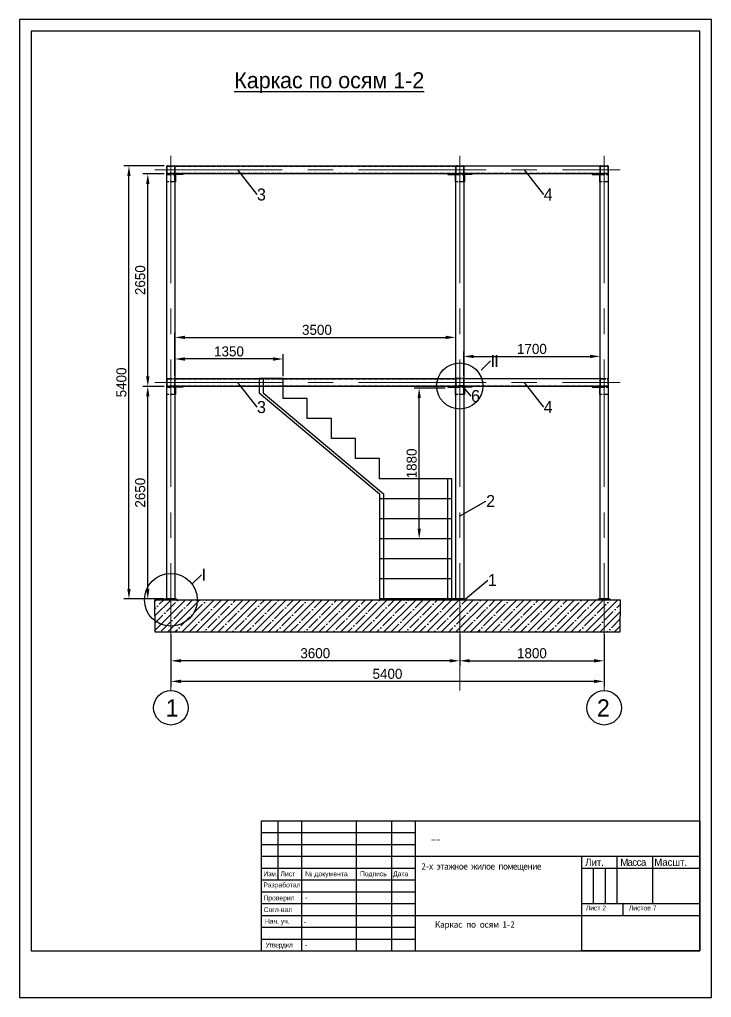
# Model space of a CAD drawing. Header units: millimetres. Extents: x 436607 to 472555, y -237992 to -212524.
# Drawn here: x 436607 to 445229, y -224716 to -212524 of the extents above; entities that cross this region are included whole.
import ezdxf
from ezdxf import colors
from ezdxf.entities.mleader import LeaderData, LeaderLine
from ezdxf.math import Vec2, Vec3

# ---------------------------------------------------------------- set-up
doc = ezdxf.new("R2010")
doc.units = ezdxf.units.MM
doc.header["$LTSCALE"] = 50
for name, pattern in [('ACAD_ISO02W100', [15, 12, -3]), ('осевая', [50.8, 31.75, -6.35, 6.35, -6.35]), ('штриховая', [19.05, 12.7, -6.35])]:
    doc.linetypes.add(name, pattern=pattern)
doc.layers.add('Штрава', color=131, linetype='Continuous')
doc.styles.add('SS', font='Gulim.ttf')
doc.dimstyles.get("Standard").update_dxf_attribs({"dimscale": 500, "dimtxt": 0.18, "dimasz": 0.18, "dimexe": 0.18, "dimexo": 0.0625, "dimgap": 0.09, "dimtad": 0, "dimtih": 1, "dimtoh": 1, "dimdec": 0, "dimzin": 0, "dimdsep": 46, "dimtxsty": 'Standard', "dimcen": 0.09, "dimadec": 0, "dimazin": 0, "dimtfac": 1, "dimtdec": 0, "dimtofl": 0, "dimtmove": 0, "dimatfit": 3, "dimfxl": 0, "dimtolj": 1, "dimtzin": 0, "dimarcsym": 0})

# ---------------------------------------------------------------- blocks, each defined once
blk = doc.blocks.new('*D29')
at = {"color": 0, "lineweight": -2}
for p, q in [((438492, -220190), (438492, -220838)), ((443892, -220190), (443892, -220838)), ((438617, -220775), (443767, -220775))]:
    blk.add_line(p, q, dxfattribs=at)
at = {"color": 0}
for points in [[(438617, -220755), (438617, -220796), (438492, -220775)], [(443767, -220755), (443767, -220796), (443892, -220775)]]:
    blk.add_solid(points, dxfattribs=at)
at = {"layer": 'Defpoints', "color": 0}
for p in [(438492, -220158), (443892, -220158), (443892, -220775)]:
    blk.add_point(p, dxfattribs=at)
at = {"color": 0, "insert": (441192, -220682), "char_height": 125, "attachment_point": 5}
blk.add_mtext('5400', dxfattribs=at)
blk = doc.blocks.new('*D28')
at = {"color": 0, "lineweight": -2}
for p, q in [((442092, -220190), (442092, -220581)), ((443892, -220190), (443892, -220581)), ((442217, -220519), (443767, -220519))]:
    blk.add_line(p, q, dxfattribs=at)
at = {"color": 0}
for points in [[(442217, -220498), (442217, -220540), (442092, -220519)], [(443767, -220498), (443767, -220540), (443892, -220519)]]:
    blk.add_solid(points, dxfattribs=at)
at = {"layer": 'Defpoints', "color": 0}
for p in [(442092, -220158), (443892, -220158), (443892, -220519)]:
    blk.add_point(p, dxfattribs=at)
at = {"color": 0, "insert": (442992, -220425), "char_height": 125, "attachment_point": 5}
blk.add_mtext('1800', dxfattribs=at)
blk = doc.blocks.new('*D30')
at = {"color": 0, "lineweight": -2}
for p, q in [((438492, -220190), (438492, -220581)), ((442092, -220190), (442092, -220581)), ((441967, -220519), (438617, -220519))]:
    blk.add_line(p, q, dxfattribs=at)
at = {"color": 0}
for points in [[(438617, -220498), (438617, -220540), (438492, -220519)], [(441967, -220498), (441967, -220540), (442092, -220519)]]:
    blk.add_solid(points, dxfattribs=at)
at = {"layer": 'Defpoints', "color": 0}
for p in [(438492, -220158), (442092, -220158), (438492, -220519)]:
    blk.add_point(p, dxfattribs=at)
at = {"color": 0, "insert": (440292, -220425), "char_height": 125, "attachment_point": 5}
blk.add_mtext('3600', dxfattribs=at)
blk = doc.blocks.new('*D31')
at = {"color": 0, "lineweight": -2}
for p, q in [((438411, -214348), (437908, -214348)), ((437970, -219623), (437970, -214473)), ((438411, -219748), (437908, -219748))]:
    blk.add_line(p, q, dxfattribs=at)
at = {"color": 0}
for points in [[(437950, -214473), (437991, -214473), (437970, -214348)], [(437950, -219623), (437991, -219623), (437970, -219748)]]:
    blk.add_solid(points, dxfattribs=at)
at = {"layer": 'Defpoints', "color": 0}
for p in [(437970, -214348), (438442, -214348), (438442, -219748)]:
    blk.add_point(p, dxfattribs=at)
at = {"color": 0, "insert": (437877, -217048), "char_height": 125, "attachment_point": 5, "rotation": 90}
blk.add_mtext('5400', dxfattribs=at)
blk = doc.blocks.new('*D32')
at = {"color": 0, "lineweight": -2}
for p, q in [((438411, -217098), (438142, -217098)), ((438205, -219623), (438205, -217223)), ((438411, -219748), (438142, -219748))]:
    blk.add_line(p, q, dxfattribs=at)
at = {"color": 0}
for points in [[(438184, -217223), (438226, -217223), (438205, -217098)], [(438184, -219623), (438226, -219623), (438205, -219748)]]:
    blk.add_solid(points, dxfattribs=at)
at = {"layer": 'Defpoints', "color": 0}
for p in [(438205, -217098), (438442, -217098), (438442, -219748)]:
    blk.add_point(p, dxfattribs=at)
at = {"color": 0, "insert": (438111, -218423), "char_height": 125, "attachment_point": 5, "rotation": 90}
blk.add_mtext('2650', dxfattribs=at)
blk = doc.blocks.new('*D33')
at = {"color": 0, "lineweight": -2}
for p, q in [((438542, -216967), (438542, -216424)), ((438667, -216487), (441917, -216487)), ((442042, -216967), (442042, -216424))]:
    blk.add_line(p, q, dxfattribs=at)
at = {"color": 0}
for points in [[(438667, -216466), (438667, -216507), (438542, -216487)], [(441917, -216466), (441917, -216507), (442042, -216487)]]:
    blk.add_solid(points, dxfattribs=at)
at = {"layer": 'Defpoints', "color": 0}
for p in [(442042, -216487), (438542, -216998), (442042, -216998)]:
    blk.add_point(p, dxfattribs=at)
at = {"color": 0, "insert": (440313, -216393), "char_height": 125, "attachment_point": 5}
blk.add_mtext('3500', dxfattribs=at)
blk = doc.blocks.new('*D34')
at = {"color": 0, "lineweight": -2}
for p, q in [((442142, -216967), (442142, -216662)), ((443842, -216967), (443842, -216662)), ((442267, -216724), (443717, -216724))]:
    blk.add_line(p, q, dxfattribs=at)
at = {"color": 0}
for points in [[(442267, -216703), (442267, -216745), (442142, -216724)], [(443717, -216703), (443717, -216745), (443842, -216724)]]:
    blk.add_solid(points, dxfattribs=at)
at = {"layer": 'Defpoints', "color": 0}
for p in [(443842, -216724), (442142, -216998), (443842, -216998)]:
    blk.add_point(p, dxfattribs=at)
at = {"color": 0, "insert": (442992, -216631), "char_height": 125, "attachment_point": 5}
blk.add_mtext('1700', dxfattribs=at)
blk = doc.blocks.new('*D35')
at = {"color": 0, "lineweight": -2}
for p, q in [((438411, -214448), (438142, -214448)), ((438205, -216973), (438205, -214573)), ((438411, -217098), (438142, -217098))]:
    blk.add_line(p, q, dxfattribs=at)
at = {"color": 0}
for points in [[(438184, -214573), (438226, -214573), (438205, -214448)], [(438184, -216973), (438226, -216973), (438205, -217098)]]:
    blk.add_solid(points, dxfattribs=at)
at = {"layer": 'Defpoints', "color": 0}
for p in [(438205, -214448), (438442, -214448), (438442, -217098)]:
    blk.add_point(p, dxfattribs=at)
at = {"color": 0, "insert": (438111, -215773), "char_height": 125, "attachment_point": 5, "rotation": 90}
blk.add_mtext('2650', dxfattribs=at)
blk = doc.blocks.new('Рамка А3 (Г)')
at = {"color": 8}
blk.add_lwpolyline([(0, 0), (420, 0), (420, 297), (0, 297)], close=True, dxfattribs=at)
at = {"color": 5}
blk.add_lwpolyline([(20, 5), (415, 5), (415, 292), (20, 292)], close=True, dxfattribs=at)
blk = doc.blocks.new('*D54')
at = {"color": 0, "lineweight": -2}
for p, q in [((438542, -216967), (438542, -216694)), ((439767, -216756), (438667, -216756)), ((439892, -216971), (439892, -216694))]:
    blk.add_line(p, q, dxfattribs=at)
at = {"color": 0}
for points in [[(438667, -216735), (438667, -216777), (438542, -216756)], [(439767, -216735), (439767, -216777), (439892, -216756)]]:
    blk.add_solid(points, dxfattribs=at)
at = {"layer": 'Defpoints', "color": 0}
for p in [(438542, -216756), (438542, -216998), (439892, -217002)]:
    blk.add_point(p, dxfattribs=at)
at = {"color": 0, "insert": (439217, -216662), "char_height": 125, "attachment_point": 5}
blk.add_mtext('1350', dxfattribs=at)
blk = doc.blocks.new('*D110')
at = {"color": 0, "lineweight": -2}
for p, q in [((441911, -217118), (441525, -217118)), ((441587, -218873), (441587, -217243)), ((441911, -218998), (441525, -218998))]:
    blk.add_line(p, q, dxfattribs=at)
at = {"color": 0}
for points in [[(441567, -217243), (441608, -217243), (441587, -217118)], [(441567, -218873), (441608, -218873), (441587, -218998)]]:
    blk.add_solid(points, dxfattribs=at)
at = {"layer": 'Defpoints', "color": 0}
for p in [(441587, -217118), (441942, -217118), (441942, -218998)]:
    blk.add_point(p, dxfattribs=at)
at = {"color": 0, "insert": (441494, -218058), "char_height": 125, "attachment_point": 5, "rotation": 90}
blk.add_mtext('1880', dxfattribs=at)

msp = doc.modelspace()

# ---------------------------------------------------------------- hatches: boundary and pattern name
h = msp.add_hatch()
h.set_pattern_fill('ANSI35', color=256, scale=20)
h.paths.add_polyline_path([(442092.394, -219758.481), (442022.394, -219758.481), (438820.973, -219758.481, -0.414213562), (438492.394, -220087.06), (438492.394, -220158.481), (442092.394, -220158.481)])
h.paths.add_polyline_path([(438820.973, -219758.481), (438492.394, -219758.481), (438492.394, -220087.06, 0.414213562)], flags=17)
h.paths.add_polyline_path([(438492.394, -219758.481), (438422.394, -219758.481), (438292.394, -219758.481), (438292.394, -219958.481), (438292.394, -220019.18, 0.165075153), (438492.394, -220087.06)])
h.paths.add_polyline_path([(438492.394, -220087.06, -0.165075153), (438292.394, -220019.18), (438292.394, -220158.481), (438492.394, -220158.481)])
h.paths.add_polyline_path([(443892.394, -219758.481), (443822.394, -219758.481), (442092.394, -219758.481), (442092.394, -220158.481), (443892.394, -220158.481)])
h.paths.add_polyline_path([(444092.394, -219758.481), (443892.394, -219758.481), (443892.394, -220158.481), (444092.394, -220158.481), (444092.394, -219958.481)])

# ---------------------------------------------------------------- linework, layer by layer
at = {"color": 1, "linetype": 'осевая', "lineweight": 5}
for p, q in [((438492.394, -220890.943), (438492.394, -214158.481)), ((442092.394, -220890.943), (442092.394, -214158.481)), ((443892.394, -220890.943), (443892.394, -214158.481)), ((438292.394, -214398.481), (444092.394, -214398.481)), ((438492.394, -220890.943), (438492.394, -215558.481)), ((443892.394, -220890.943), (443892.394, -215558.481)), ((438292.394, -217048.481), (444092.394, -217048.481))]:
    msp.add_line(p, q, dxfattribs=at)
at = {"linetype": 'ACAD_ISO02W100', "ltscale": 0.1}
for p, q in [((438542.394, -214352.481), (442042.394, -214352.481)), ((438542.394, -214440.77), (442042.394, -214440.77)), ((443842.394, -214352.481), (442142.394, -214352.481)), ((443842.394, -214444.481), (442142.394, -214444.481)), ((438542.394, -217002.481), (442042.394, -217002.481)), ((443842.394, -217002.481), (442142.394, -217002.481)), ((438542.394, -217090.77), (442042.394, -217090.77)), ((443842.394, -217094.481), (442142.394, -217094.481))]:
    msp.add_line(p, q, dxfattribs=at)
for p, q in [((439623.967, -224135.873), (439623.967, -222512.632)), ((439623.967, -222512.632), (445083.961, -222512.632)), ((439830.561, -223250.469), (439830.561, -222512.632)), ((440125.696, -224135.873), (440125.696, -222512.632)), ((440804.506, -224135.873), (440804.506, -222512.632)), ((441247.208, -224135.873), (441247.208, -222512.632)), ((441542.343, -224135.873), (441542.343, -222512.632)), ((445083.961, -222512.632), (445083.961, -224135.873)), ((439623.967, -222660.199), (441542.343, -222660.199)), ((439623.967, -222807.767), (441542.343, -222807.767)), ((439623.967, -222955.334), (445083.961, -222955.334)), ((439623.967, -222955.334), (445083.961, -222955.334)), ((443608.287, -222955.334), (443608.287, -224135.873)), ((444050.989, -222955.334), (444050.989, -223545.604)), ((444493.692, -222955.334), (444493.692, -223545.604)), ((439623.967, -223102.901), (441542.343, -223102.901)), ((443608.287, -223102.901), (445083.961, -223102.901)), ((443755.854, -223102.901), (443755.854, -223545.604)), ((443903.422, -223102.901), (443903.422, -223545.604)), ((439623.967, -223250.469), (441542.343, -223250.469)), ((439623.967, -223250.469), (441542.343, -223250.469)), ((439623.967, -223398.036), (441542.343, -223398.036)), ((439623.967, -223398.036), (441542.343, -223398.036)), ((439623.967, -223545.604), (441542.343, -223545.604)), ((443608.287, -223545.604), (445083.961, -223545.604)), ((444123.739, -223545.604), (444123.739, -223693.171)), ((439623.967, -223693.171), (445083.961, -223693.171)), ((439623.967, -223840.739), (441542.343, -223840.739)), ((439623.967, -223840.739), (441542.343, -223840.739)), ((439623.967, -223988.306), (441542.343, -223988.306))]:
    msp.add_line(p, q)
at = {"lineweight": 30}
for points in [[(438492.394, -219748.481), (438442.394, -219748.481), (438442.394, -214348.481), (438542.394, -214348.481), (438542.394, -219748.481), (438492.394, -219748.481)], [(438542.394, -214448.481), (438542.394, -214348.481), (442042.394, -214348.481), (442042.394, -214448.481), (438542.394, -214448.481)], [(442092.394, -219748.481), (442042.394, -219748.481), (442042.394, -214348.481), (442142.394, -214348.481), (442142.394, -219748.481), (442092.394, -219748.481)], [(442142.394, -214448.481), (442142.394, -214348.481), (443842.394, -214348.481), (443842.394, -214448.481), (442142.394, -214448.481)], [(443892.394, -219748.481), (443842.394, -219748.481), (443842.394, -214348.481), (443942.394, -214348.481), (443942.394, -219748.481), (443892.394, -219748.481)], [(438542.394, -217098.481), (438542.394, -216998.481), (442042.394, -216998.481), (442042.394, -217098.481), (438542.394, -217098.481)], [(439742.394, -216998.481), (439592.394, -216998.481), (439592.394, -217178.481), (441092.394, -218437.131), (441092.394, -219748.481)], [(439792.394, -216998.481), (439642.394, -216998.481), (439642.394, -217178.481), (441142.394, -218437.131), (441142.394, -219748.481)], [(442142.394, -217098.481), (442142.394, -216998.481), (443842.394, -216998.481), (443842.394, -217098.481), (442142.394, -217098.481)], [(441942.394, -219748.481), (441942.394, -218248.481)], [(441992.394, -219748.481), (441992.394, -218248.481)], [(438292.394, -219958.481), (438292.394, -219758.481), (444092.394, -219758.481), (444092.394, -219958.481)], [(438492.394, -219748.481), (438562.394, -219748.481), (438562.394, -219758.481), (438422.394, -219758.481), (438422.394, -219748.481), (438492.394, -219748.481)], [(442092.394, -219748.481), (442162.394, -219748.481), (442162.394, -219758.481), (442022.394, -219758.481), (442022.394, -219748.481), (442092.394, -219748.481)], [(443892.394, -219748.481), (443962.394, -219748.481), (443962.394, -219758.481), (443822.394, -219758.481), (443822.394, -219748.481), (443892.394, -219748.481)], [(438292.394, -219958.481), (438292.394, -220158.481), (444092.394, -220158.481), (444092.394, -219958.481)]]:
    msp.add_lwpolyline(points, dxfattribs=at)
at = {"linetype": 'ACAD_ISO02W100', "ltscale": 0.1}
for points in [[(438442.394, -214398.481), (438442.394, -214358.481, -0.414213562), (438452.394, -214348.481), (438532.394, -214348.481, -0.414213562), (438542.394, -214358.481), (438542.394, -214438.481, -0.414213562), (438532.394, -214448.481), (438452.394, -214448.481, -0.414213562), (438442.394, -214438.481), (438442.394, -214398.481)], [(442042.394, -214396.626), (442042.394, -214356.626, -0.414213562), (442052.394, -214346.626), (442132.394, -214346.626, -0.414213562), (442142.394, -214356.626), (442142.394, -214436.626, -0.414213562), (442132.394, -214446.626), (442052.394, -214446.626, -0.414213562), (442042.394, -214436.626), (442042.394, -214396.626)], [(443842.394, -214398.481), (443842.394, -214358.481, -0.414213562), (443852.394, -214348.481), (443932.394, -214348.481, -0.414213562), (443942.394, -214358.481), (443942.394, -214438.481, -0.414213562), (443932.394, -214448.481), (443852.394, -214448.481, -0.414213562), (443842.394, -214438.481), (443842.394, -214398.481)], [(438446.394, -214398.481), (438446.394, -214398.481), (438446.394, -214358.481, -0.414213562), (438452.394, -214352.481), (438532.394, -214352.481, -0.414213562), (438538.394, -214358.481), (438538.394, -214438.481, -0.414213562), (438532.394, -214444.481), (438452.394, -214444.481, -0.414213562), (438446.394, -214438.481), (438446.394, -214398.481)], [(442046.394, -214396.626), (442046.394, -214396.626), (442046.394, -214356.626, -0.414213562), (442052.394, -214350.626), (442132.394, -214350.626, -0.414213562), (442138.394, -214356.626), (442138.394, -214436.626, -0.414213562), (442132.394, -214442.626), (442052.394, -214442.626, -0.414213562), (442046.394, -214436.626), (442046.394, -214396.626)], [(443846.394, -214398.481), (443846.394, -214398.481), (443846.394, -214358.481, -0.414213562), (443852.394, -214352.481), (443932.394, -214352.481, -0.414213562), (443938.394, -214358.481), (443938.394, -214438.481, -0.414213562), (443932.394, -214444.481), (443852.394, -214444.481, -0.414213562), (443846.394, -214438.481), (443846.394, -214398.481)], [(438442.394, -217048.481), (438442.394, -217008.481, -0.414213562), (438452.394, -216998.481), (438532.394, -216998.481, -0.414213562), (438542.394, -217008.481), (438542.394, -217088.481, -0.414213562), (438532.394, -217098.481), (438452.394, -217098.481, -0.414213562), (438442.394, -217088.481), (438442.394, -217048.481)], [(438446.394, -217048.481), (438446.394, -217048.481), (438446.394, -217008.481, -0.414213562), (438452.394, -217002.481), (438532.394, -217002.481, -0.414213562), (438538.394, -217008.481), (438538.394, -217088.481, -0.414213562), (438532.394, -217094.481), (438452.394, -217094.481, -0.414213562), (438446.394, -217088.481), (438446.394, -217048.481)], [(442042.394, -217046.626), (442042.394, -217006.626, -0.414213562), (442052.394, -216996.626), (442132.394, -216996.626, -0.414213562), (442142.394, -217006.626), (442142.394, -217086.626, -0.414213562), (442132.394, -217096.626), (442052.394, -217096.626, -0.414213562), (442042.394, -217086.626), (442042.394, -217046.626)], [(442046.394, -217046.626), (442046.394, -217046.626), (442046.394, -217006.626, -0.414213562), (442052.394, -217000.626), (442132.394, -217000.626, -0.414213562), (442138.394, -217006.626), (442138.394, -217086.626, -0.414213562), (442132.394, -217092.626), (442052.394, -217092.626, -0.414213562), (442046.394, -217086.626), (442046.394, -217046.626)], [(443842.394, -217048.481), (443842.394, -217008.481, -0.414213562), (443852.394, -216998.481), (443932.394, -216998.481, -0.414213562), (443942.394, -217008.481), (443942.394, -217088.481, -0.414213562), (443932.394, -217098.481), (443852.394, -217098.481, -0.414213562), (443842.394, -217088.481), (443842.394, -217048.481)], [(443846.394, -217048.481), (443846.394, -217048.481), (443846.394, -217008.481, -0.414213562), (443852.394, -217002.481), (443932.394, -217002.481, -0.414213562), (443938.394, -217008.481), (443938.394, -217088.481, -0.414213562), (443932.394, -217094.481), (443852.394, -217094.481, -0.414213562), (443846.394, -217088.481), (443846.394, -217048.481)]]:
    msp.add_lwpolyline(points, format="xyb", dxfattribs=at)
for points in [[(438542.394, -214448.481), (438442.394, -214448.481), (438442.394, -214456.481), (438542.394, -214456.481), (438542.394, -214548.481), (438442.394, -214548.481), (438442.394, -214456.481)], [(442142.394, -214448.481), (442042.394, -214448.481), (442042.394, -214456.481), (442142.394, -214456.481), (442142.394, -214548.481), (442042.394, -214548.481), (442042.394, -214456.481)], [(443942.394, -214448.481), (443842.394, -214448.481), (443842.394, -214456.481), (443942.394, -214456.481), (443942.394, -214548.481), (443842.394, -214548.481), (443842.394, -214456.481)], [(438542.394, -217098.481), (438442.394, -217098.481), (438442.394, -217106.481), (438542.394, -217106.481), (438542.394, -217198.481), (438442.394, -217198.481), (438442.394, -217106.481)], [(442142.394, -217098.481), (442042.394, -217098.481), (442042.394, -217106.481), (442142.394, -217106.481), (442142.394, -217198.481), (442042.394, -217198.481), (442042.394, -217106.481)], [(443942.394, -217098.481), (443842.394, -217098.481), (443842.394, -217106.481), (443942.394, -217106.481), (443942.394, -217198.481), (443842.394, -217198.481), (443842.394, -217106.481)]]:
    msp.add_lwpolyline(points, dxfattribs=at)
at = {"lineweight": 30}
for points in [[(438542.394, -214448.481), (438642.394, -214448.481), (438642.394, -214452.481, -0.414213562), (438638.394, -214456.481), (438562.394, -214456.481, 0.414213562), (438550.394, -214468.481), (438550.394, -214544.481, -0.414213562), (438546.394, -214548.481), (438542.394, -214548.481), (438542.394, -214448.481)], [(442042.394, -214448.481), (441942.394, -214448.481), (441942.394, -214452.481, 0.414213562), (441946.394, -214456.481), (442022.394, -214456.481, -0.414213562), (442034.394, -214468.481), (442034.394, -214544.481, 0.414213562), (442038.394, -214548.481), (442042.394, -214548.481), (442042.394, -214448.481)], [(442142.394, -214448.481), (442242.394, -214448.481), (442242.394, -214452.481, -0.414213562), (442238.394, -214456.481), (442162.394, -214456.481, 0.414213562), (442150.394, -214468.481), (442150.394, -214544.481, -0.414213562), (442146.394, -214548.481), (442142.394, -214548.481), (442142.394, -214448.481)], [(443842.394, -214448.481), (443742.394, -214448.481), (443742.394, -214452.481, 0.414213562), (443746.394, -214456.481), (443822.394, -214456.481, -0.414213562), (443834.394, -214468.481), (443834.394, -214544.481, 0.414213562), (443838.394, -214548.481), (443842.394, -214548.481), (443842.394, -214448.481)], [(438542.394, -217098.481), (438642.394, -217098.481), (438642.394, -217102.481, -0.414213562), (438638.394, -217106.481), (438562.394, -217106.481, 0.414213562), (438550.394, -217118.481), (438550.394, -217194.481, -0.414213562), (438546.394, -217198.481), (438542.394, -217198.481), (438542.394, -217098.481)], [(442042.394, -217098.481), (441942.394, -217098.481), (441942.394, -217102.481, 0.414213562), (441946.394, -217106.481), (442022.394, -217106.481, -0.414213562), (442034.394, -217118.481), (442034.394, -217194.481, 0.414213562), (442038.394, -217198.481), (442042.394, -217198.481), (442042.394, -217098.481)], [(442142.394, -217098.481), (442242.394, -217098.481), (442242.394, -217102.481, -0.414213562), (442238.394, -217106.481), (442162.394, -217106.481, 0.414213562), (442150.394, -217118.481), (442150.394, -217194.481, -0.414213562), (442146.394, -217198.481), (442142.394, -217198.481), (442142.394, -217098.481)], [(443842.394, -217098.481), (443742.394, -217098.481), (443742.394, -217102.481, 0.414213562), (443746.394, -217106.481), (443822.394, -217106.481, -0.414213562), (443834.394, -217118.481), (443834.394, -217194.481, 0.414213562), (443838.394, -217198.481), (443842.394, -217198.481), (443842.394, -217098.481)]]:
    msp.add_lwpolyline(points, format="xyb", dxfattribs=at)
at = {"color": 6}
for points in [[(441092.394, -218248.481), (441092.394, -217998.481), (440792.394, -217998.481), (440792.394, -217748.481), (440492.394, -217748.481), (440492.394, -217498.481), (440192.394, -217498.481), (440192.394, -217248.481), (439892.394, -217248.481), (439892.394, -216998.481), (439592.394, -216998.481)], [(441992.394, -218248.481), (441092.394, -218248.481)], [(441992.394, -218498.481), (441092.394, -218498.481)], [(441992.394, -218748.481), (441092.394, -218748.481)], [(441992.394, -218998.481), (441092.394, -218998.481)], [(441992.394, -219248.481), (441092.394, -219248.481)], [(441992.394, -219498.481), (441092.394, -219498.481)], [(442092.394, -219748.481), (441092.394, -219748.481)]]:
    msp.add_lwpolyline(points, dxfattribs=at)
for centre, radius in [((442092.394, -217092.626), 287.939), ((438492.394, -219758.481), 328.578), ((438492.394, -221105.318), 214.375), ((443892.394, -221105.318), 214.375)]:
    msp.add_circle(centre, radius)
at = {"layer": 'Штрава', "color": 1, "lineweight": -2}
msp.add_lwpolyline([(445083.961, -223693.171), (445083.961, -224135.873), (443608.287, -224135.873)], dxfattribs=at)

# ---------------------------------------------------------------- block references
at = {"xscale": 29.03040000000619, "yscale": 29.030399999996, "zscale": 29.0304, "rotation": 90}
msp.add_blockref('Рамка А3 (Г)', (445229.113, -224716.481), dxfattribs=at)

# ---------------------------------------------------------------- texts
at = {"attachment_point": 1}
for s, insert, char_height, width in [('{\\LКаркас по осям 1-2}', (439283.095, -213180.547), 200, 3574.06057), ('{\\fSimSun|b0|i0|c204|p2;__}', (441733.711, -222651.352), 87.5, 3476.38102), ('{\\fSimSun|b0|i0|c204|p2;\\W0.9;\\T0.9;2-х этажное жилое помещение}', (441616.803, -223041.624), 80.5, 1948.55157), ('{\\fSimSun|b0|i0|c204|p2;\\W0.9;\\T0.95;Каркас по осям 1-2}', (441783.1, -223766.428), 80.5, 1603.62214)]:
    msp.add_mtext(s, dxfattribs=dict(at, insert=insert, char_height=char_height, width=width))
at = {"linetype": 'штриховая', "char_height": 214.375, "width": 182.77993, "attachment_point": 1}
for s, insert in [('{\\W0.259642; }1', (438402.631, -220999.646)), (' 2', (443802.631, -220999.646))]:
    msp.add_mtext(s, dxfattribs=dict(at, insert=insert))
at = {"attachment_point": 1, "style": 'SS'}
for s, insert, char_height, width in [('{\\H1.5x;Лит.}', (443656.705, -222984.564), 60.81075, 346.62043), ('{\\H1.5x;\\T0.9;Масса}', (444094.075, -222984.564), 60.81075, 346.62043), ('{\\H1.5x;Масшт.}', (444517.501, -222984.564), 60.81075, 346.62043), ('Изм.', (439645.356, -223144.853), 60.8108, 346.62043), ('Лист', (439858.802, -223144.853), 60.8108, 346.62043), ('{\\fArial|b0|i0|c204|p34;№ документа}', (440166.612, -223144.853), 60.81075, 623.91817), ('Подпись ', (440849.224, -223144.853), 60.8108, 346.62043), ('Дата', (441261.892, -223144.853), 60.8108, 346.62043), ('Разработал', (439646.047, -223283.207), 60.8108, 346.62043), ('Проверил', (439646.736, -223445.496), 60.8108, 346.62043), ('-', (440165.12, -223438.805), 60.811, 716.35064), ('Согл-вал', (439649.841, -223591.407), 60.8108, 346.62043), ('{\\fGulim|b0|i0|c129|p50;Лист }2', (443663.352, -223571.028), 60.81075, 346.62043), ('{\\fGulim|b0|i0|c129|p50;Листов }7', (444199.841, -223571.028), 60.81075, 778.43012), ('Нач. уч.', (439665.445, -223736.503), 60.8108, 346.62043), ('{\\T0.85;-}', (440151.479, -223743.332), 60.8108, 678.29025), ('{\\T0.9;Утвердил}', (439670.575, -224032.813), 60.81075, 346.62043), ('{\\T0.85;-}', (440166.163, -224032.813), 60.8108, 667.41591)]:
    msp.add_mtext(s, dxfattribs=dict(at, insert=insert, char_height=char_height, width=width))

# ---------------------------------------------------------------- dimensions: what is measured, and where the dimension line sits
for base, p1, p2, picture, middle in [((437970.375, -214348.481), (438442.394, -219748.481), (438442.394, -214348.481), '*D31', (437876.625, -217048.481)), ((438204.668, -214448.481), (438442.394, -217098.481), (438442.394, -214448.481), '*D35', (438110.918, -215773.481)), ((438204.668, -217098.481), (438442.394, -219748.481), (438442.394, -217098.481), '*D32', (438110.918, -218423.481)), ((441587.445, -217118.481), (441942.394, -218998.481), (441942.394, -217118.481), '*D110', (441493.695, -218058.481))]:
    dim = msp.add_linear_dim(base=base, p1=p1, p2=p2, angle=90, dimstyle='Standard', override={"dimscale": 50, "dimtxt": 2.5, "dimasz": 2.5, "dimexe": 1.25, "dimexo": 0.625, "dimgap": 0.625, "dimtad": 1, "dimtih": 0, "dimtoh": 0, "dimdec": 2, "dimzin": 8, "dimdsep": 44, "dimcen": 2.5, "dimtdec": 2, "dimtofl": 1, "dimfxl": 1.5, "dimtolj": 0, "dimtzin": 8})
    dim.commit()
    dim.dimension.update_dxf_attribs({"geometry": picture, "text_midpoint": middle})
dim = msp.add_linear_dim(base=(442042.394, -216486.578), p1=(438542.394, -216998.481), p2=(442042.394, -216998.481), dimstyle='Standard', override={"dimscale": 50, "dimtxt": 2.5, "dimasz": 2.5, "dimexe": 1.25, "dimexo": 0.625, "dimgap": 0.625, "dimtad": 1, "dimtih": 0, "dimtoh": 0, "dimdec": 2, "dimzin": 8, "dimdsep": 44, "dimcen": 2.5, "dimtdec": 2, "dimtofl": 1, "dimfxl": 1.5, "dimtolj": 0, "dimtzin": 8})
dim.commit()
dim.dimension.update_dxf_attribs({"geometry": '*D33', "text_midpoint": (440313.193, -216486.578), "dimtype": 160})
for base, p1, p2, picture, middle in [((438542.394, -216756.197), (439892.394, -217002.481), (438542.394, -216998.481), '*D54', (439217.394, -216662.447)), ((443842.394, -216724.312), (442142.394, -216998.481), (443842.394, -216998.481), '*D34', (442992.394, -216630.562)), ((443892.394, -220775.342), (438492.394, -220158.481), (443892.394, -220158.481), '*D29', (441192.394, -220681.592)), ((438492.394, -220518.971), (442092.394, -220158.481), (438492.394, -220158.481), '*D30', (440292.394, -220425.221)), ((443892.394, -220518.971), (442092.394, -220158.481), (443892.394, -220158.481), '*D28', (442992.394, -220425.221))]:
    dim = msp.add_linear_dim(base=base, p1=p1, p2=p2, dimstyle='Standard', override={"dimscale": 50, "dimtxt": 2.5, "dimasz": 2.5, "dimexe": 1.25, "dimexo": 0.625, "dimgap": 0.625, "dimtad": 1, "dimtih": 0, "dimtoh": 0, "dimdec": 2, "dimzin": 8, "dimdsep": 44, "dimcen": 2.5, "dimtdec": 2, "dimtofl": 1, "dimfxl": 1.5, "dimtolj": 0, "dimtzin": 8})
    dim.commit()
    dim.dimension.update_dxf_attribs({"geometry": picture, "text_midpoint": middle})

# ---------------------------------------------------------------- leaders
ml = msp.add_multileader_mtext('Standard')
ml.set_content('3', color=256)
ml.set_leader_properties()
ml.build(insert=Vec2(0, 0))
ml.multileader.update_dxf_attribs({"text_right_attachment_type": 6, "dogleg_length": 0.36})
ctx = ml.context
ctx.base_point, ctx.char_height, ctx.plane_origin = Vec3(439563.593, -214704.932), 150, Vec3(439230.726, -214895.599)
ctx.right_attachment = 6
notes = []
notes.append((ctx, [(0, (1, 1, 0), (439563.233, -214704.932), (1, 0), 0.36, [(0, [(439318.776, -214396.245)], 0, [])])]))
ctx.mtext.insert, ctx.mtext.flow_direction = Vec3(439565.593, -214629.932), 5
ml = msp.add_multileader_mtext('Standard')
ml.set_content('4', color=256)
ml.set_leader_properties()
ml.build(insert=Vec2(0, 0))
ml.multileader.update_dxf_attribs({"text_right_attachment_type": 6, "dogleg_length": 0.36})
ctx = ml.context
ctx.base_point, ctx.char_height, ctx.plane_origin = Vec3(443136.552, -214704.932), 150, Vec3(442803.684, -214895.599)
ctx.right_attachment = 6
notes.append((ctx, [(0, (1, 1, 0), (443136.192, -214704.932), (1, 0), 0.36, [(0, [(442891.734, -214396.245)], 0, [])])]))
ctx.mtext.insert, ctx.mtext.flow_direction = Vec3(443138.552, -214629.932), 5
ml = msp.add_multileader_mtext('Standard')
ml.set_content('{\\T0.75;II}', color=256)
ml.set_leader_properties()
ml.build(insert=Vec2(0, 0))
ml.multileader.update_dxf_attribs({"text_right_attachment_type": 6, "dogleg_length": 0.36})
ctx = ml.context
ctx.base_point, ctx.char_height, ctx.plane_origin = Vec3(442474.38, -216779.519), 150, Vec3(442356.454, -216897.085)
ctx.right_attachment = 6
notes.append((ctx, [(0, (1, 1, 0), (442474.02, -216779.519), (1, 0), 0.36, [(0, [(442356.454, -216897.085)], 0, [])])]))
ctx.mtext.insert, ctx.mtext.flow_direction = Vec3(442476.38, -216704.519), 5
ml = msp.add_multileader_mtext('Standard')
ml.set_content('3', color=256)
ml.set_leader_properties()
ml.build(insert=Vec2(0, 0))
ml.multileader.update_dxf_attribs({"text_right_attachment_type": 6, "dogleg_length": 0.36})
ctx = ml.context
ctx.base_point, ctx.char_height, ctx.plane_origin = Vec3(439563.593, -217354.932), 150, Vec3(439230.726, -217545.599)
ctx.right_attachment = 6
notes.append((ctx, [(0, (1, 1, 0), (439563.233, -217354.932), (1, 0), 0.36, [(0, [(439318.776, -217046.245)], 0, [])])]))
ctx.mtext.insert, ctx.mtext.flow_direction = Vec3(439565.593, -217279.932), 5
ml = msp.add_multileader_mtext('Standard')
ml.set_content('6', color=256)
ml.set_leader_properties()
ml.build(insert=Vec2(0, 0))
ml.multileader.update_dxf_attribs({"text_right_attachment_type": 6, "dogleg_length": 0.36})
ctx = ml.context
ctx.base_point, ctx.char_height, ctx.plane_origin = Vec3(442231.495, -217217.807), 150, Vec3(442063.347, -217604.779)
ctx.right_attachment = 6
notes.append((ctx, [(0, (1, 1, 0), (442231.135, -217217.807), (1, 0), 0.36, [(0, [(442153.611, -217130.726)], 0, [])])]))
ctx.mtext.insert, ctx.mtext.flow_direction = Vec3(442233.495, -217142.807), 5
ml = msp.add_multileader_mtext('Standard')
ml.set_content('4', color=256)
ml.set_leader_properties()
ml.build(insert=Vec2(0, 0))
ml.multileader.update_dxf_attribs({"text_right_attachment_type": 6, "dogleg_length": 0.36})
ctx = ml.context
ctx.base_point, ctx.char_height, ctx.plane_origin = Vec3(443136.552, -217354.932), 150, Vec3(442803.684, -217545.599)
ctx.right_attachment = 6
notes.append((ctx, [(0, (1, 1, 0), (443136.192, -217354.932), (1, 0), 0.36, [(0, [(442891.734, -217046.245)], 0, [])])]))
ctx.mtext.insert, ctx.mtext.flow_direction = Vec3(443138.552, -217279.932), 5
ml = msp.add_multileader_mtext('Standard')
ml.set_content('2', color=256)
ml.set_leader_properties()
ml.build(insert=Vec2(0, 0))
ml.multileader.update_dxf_attribs({"text_right_attachment_type": 6, "dogleg_length": 0.36})
ctx = ml.context
ctx.base_point, ctx.char_height, ctx.plane_origin = Vec3(442419.455, -218527.343), 150, Vec3(442086.588, -218718.01)
ctx.right_attachment = 6
notes.append((ctx, [(0, (1, 1, 0), (442419.095, -218527.343), (1, 0), 0.36, [(0, [(442086.588, -218718.01)], 0, [])])]))
ctx.mtext.insert, ctx.mtext.flow_direction = Vec3(442421.455, -218452.343), 5
ml = msp.add_multileader_mtext('Standard')
ml.set_content('I', color=256)
ml.set_leader_properties()
ml.build(insert=Vec2(0, 0))
ml.multileader.update_dxf_attribs({"text_right_attachment_type": 6, "dogleg_length": 0.36})
ctx = ml.context
ctx.base_point, ctx.char_height, ctx.plane_origin = Vec3(438874.38, -219445.375), 150, Vec3(438756.454, -219562.941)
ctx.right_attachment = 6
notes.append((ctx, [(0, (1, 1, 0), (438874.02, -219445.375), (1, 0), 0.36, [(0, [(438756.454, -219562.941)], 0, [])])]))
ctx.mtext.insert, ctx.mtext.flow_direction = Vec3(438876.38, -219370.375), 5
ml = msp.add_multileader_mtext('Standard')
ml.set_content('1', color=256)
ml.set_leader_properties()
ml.build(insert=Vec2(0, 0))
ml.multileader.update_dxf_attribs({"text_right_attachment_type": 6, "dogleg_length": 0.36})
ctx = ml.context
ctx.base_point, ctx.char_height, ctx.plane_origin = Vec3(442441.931, -219512.043), 150, Vec3(442155.887, -219752.832)
ctx.right_attachment = 6
notes.append((ctx, [(0, (1, 1, 0), (442441.571, -219512.043), (1, 0), 0.36, [(0, [(442155.887, -219752.832)], 0, [])])]))
ctx.mtext.insert, ctx.mtext.flow_direction = Vec3(442443.931, -219437.043), 5
for ctx, leaders in notes:
    for number, flags, end, landing, length, lines in leaders:
        leader = LeaderData()
        leader.index, (leader.has_last_leader_line, leader.has_dogleg_vector, leader.attachment_direction) = number, flags
        leader.last_leader_point, leader.dogleg_vector, leader.dogleg_length = Vec3(end), Vec3(landing), length
        for number, points, colour, breaks in lines:
            line = LeaderLine()
            line.index, line.vertices, line.color, line.breaks = number, Vec3.list(points), colors.encode_raw_color(colour), breaks
            leader.lines.append(line)
        ctx.leaders.append(leader)

doc.saveas('drawing.dxf')
